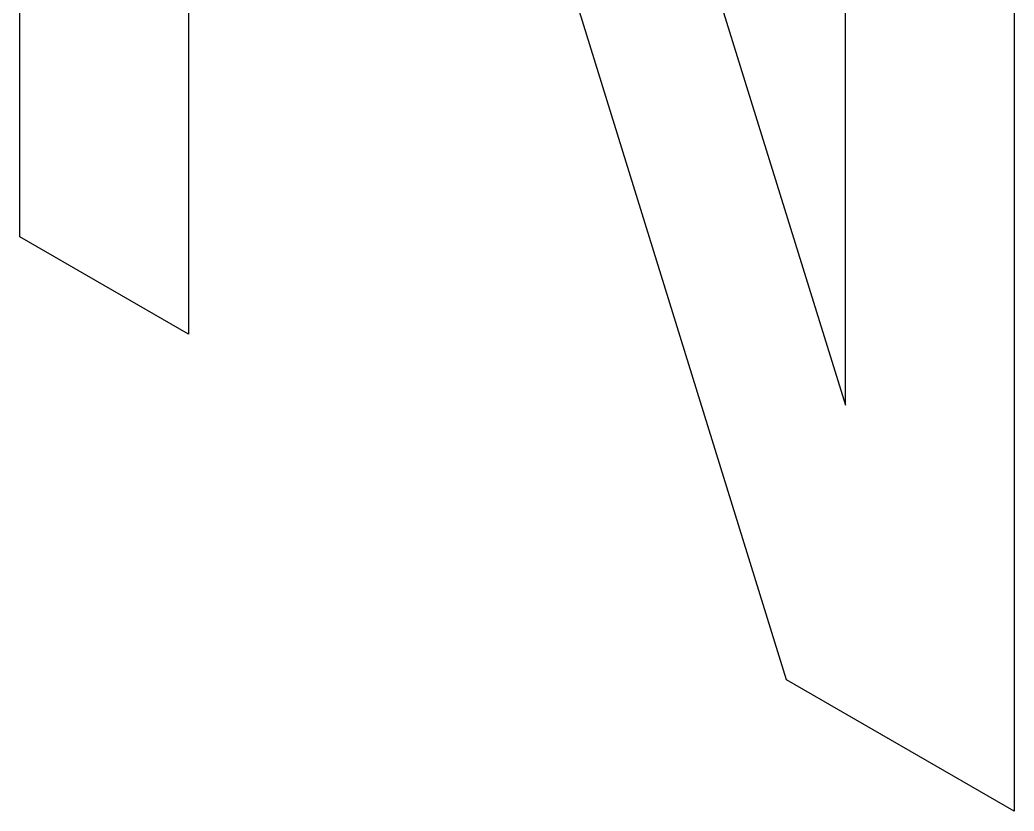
# Model space of a CAD drawing. Extents: x 0 to 420, y 0 to 297.
# Drawn here: x 208.133 to 208.856, y 155.832 to 156.407 of the extents above; entities that cross this region are included whole.
import ezdxf

# ---------------------------------------------------------------- set-up
doc = ezdxf.new("R2010")
doc.units = 0
doc.header["$LTSCALE"] = 23.1
doc.layers.add('40000_ISO', color=7, linetype='CONTINUOUS')

msp = doc.modelspace()

# ---------------------------------------------------------------- linework, layer by layer
at = {"layer": '40000_ISO', "color": 7, "linetype": 'CONTINUOUS'}
for p, q in [((208.1325, 156.2495), (208.1325, 157.63755)), ((208.29288, 157.54496), (208.73312, 156.12703)), ((208.25518, 157.32964), (208.25518, 156.17868)), ((208.69031, 155.92746), (208.25518, 157.32964)), ((208.73312, 156.12703), (208.73312, 157.29078)), ((208.8558, 157.21996), (208.8558, 155.83191)), ((208.25518, 156.17868), (208.1325, 156.2495)), ((208.8558, 155.83191), (208.69031, 155.92746))]:
    msp.add_line(p, q, dxfattribs=at)

doc.saveas('drawing.dxf')
